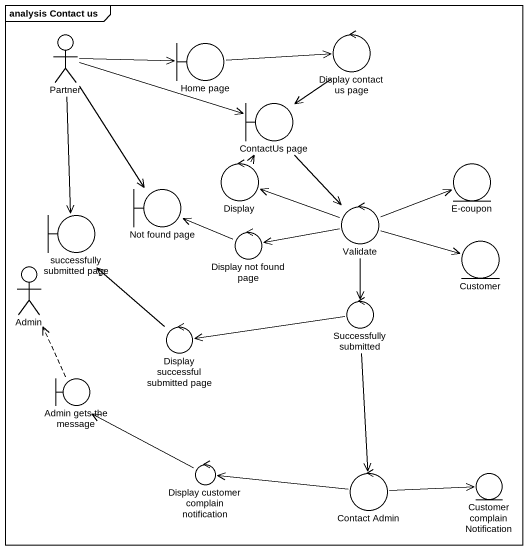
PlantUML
@startuml
mainframe analysis Contact us
actor Partner
boundary "Home page" as Home_page
control "Display contact us page" as Display_contact_us_page
boundary "ContactUs page" as ContactUs_page
boundary "Not found page" as Not_found_page
control Display
entity "E-coupon" as E_coupon
boundary "successfully submitted page" as successfully_submitted_page
control "Display not found page" as Display_not_found_page
control Validate
actor Admin
entity Customer
control "Successfully submitted" as Successfully_submitted
control "Display successful submitted page" as Display_successful
boundary "Admin gets the message" as Admin_gets_the_message
control "Display customer complain notification" as Display_customer_complain
control "Contact Admin" as Contact_Admin
entity "Customer complain Notification" as Customer_complain
Partner -right-> Home_page
Partner -right-> ContactUs_page
Partner --> Not_found_page
Partner --> successfully_submitted_page
Home_page -right-> Display_contact_us_page
Display_contact_us_page --> ContactUs_page
ContactUs_page --> Validate
Display -up-> ContactUs_page
Display_not_found_page -left-> Not_found_page
Validate -left-> Display
Validate -right-> E_coupon
Validate -left-> Display_not_found_page
Validate -right-> Customer
Validate --> Successfully_submitted
Successfully_submitted -left-> Display_successful
Successfully_submitted --> Contact_Admin
Display_successful -up-> successfully_submitted_page
Admin_gets_the_message .up.> Admin
Display_customer_complain -up-> Admin_gets_the_message
Contact_Admin -left-> Display_customer_complain
Contact_Admin -right-> Customer_complain
@enduml
